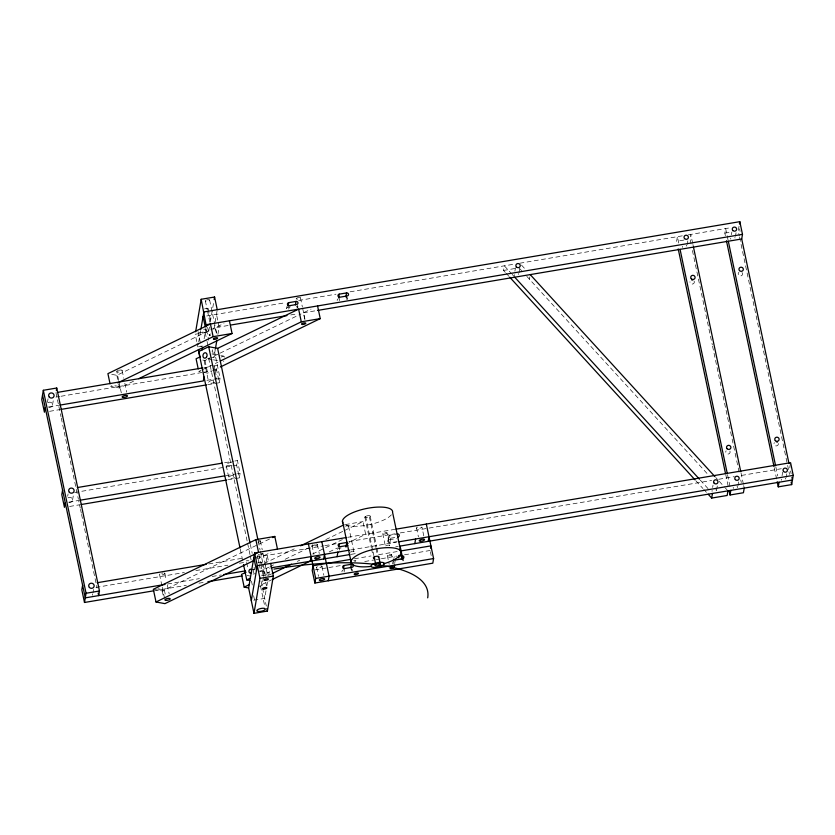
<?xml version="1.0" encoding="UTF-8"?>
<svg xmlns="http://www.w3.org/2000/svg" width="835" height="835" viewBox="0 0 835 835"><rect width="100%" height="100%" fill="white"/><g stroke="black" fill="none" stroke-linecap="round" stroke-linejoin="round"><path stroke-width="0.63" stroke-dasharray="4.17 3.13" d="M47.449 402.199L48.044 398.744M52.511 404.944L53.503 399.182M67.687 496.188L68.084 493.882M72.551 500.082L73.532 494.32M92.977 592.923L93.572 589.458M202.748 346.118L197.874 346.942L198.521 343.143M198.74 341.88L200.692 330.493M204.126 338.707L206.297 326.005M209.46 326.996L208.604 331.996L195.202 334.25L196.809 341.87M210.316 322.007L213.948 300.767M213.875 329.501L217.257 309.712M211.004 357.86L213.948 357.37L215.294 349.489L211.986 351.097M217.872 334.407L219.135 327.007L216.463 314.325M207.717 384.685L219.292 382.743L216.62 370.051L217.413 365.438L211.485 366.44M219.292 382.743L220.075 378.119L214.741 352.756M227.757 479.822L239.321 477.881L236.649 465.189L237.443 460.576L234.875 461.014M239.321 477.881L240.115 473.268L237.443 460.576M286.635 308.658L287.031 306.351M288.795 309.159L289.181 306.852M256.888 559.179L257.483 555.713L259.08 563.333M263.38 577.82L262.033 585.7L258.109 586.358M263.641 576.317L267.221 555.338L268.557 561.684M266 590.794L264.705 598.382L252.525 600.438M266.866 585.732L267.513 581.943M268.599 575.618L269.893 568.03M339.334 300.652L339.73 298.345M346.619 299.421L347.016 297.114M339.48 550.14L339.876 547.833M344.083 572.006L344.678 568.552M351.389 570.775L351.775 568.468M387.931 541.163L388.724 536.55M397.178 541.591L389.893 542.823A1.639 1.545 9.7 0 1 387.962 541.571A1.639 1.545 9.7 0 1 389.246 539.775L390.039 535.162L397.324 533.93M389.893 542.823L390.676 538.21A1.639 1.545 9.7 0 1 388.745 536.957A1.639 1.545 9.7 0 1 390.039 535.162M394.684 563.489L395.268 560.024M505.3 272.356L503.547 270.436L504.33 265.822L511.27 273.41M514.892 271.187L515.487 267.732M519.057 272.701L519.652 269.235M529.421 279.214L529.818 276.907M687.226 244.363L687.81 240.908M725.385 235.71L724.843 233.153L725.636 228.54L728.308 241.231M731.293 234.729L731.69 232.422M735.458 236.242L736.053 232.777M739.038 226.285L738.244 230.898L739.319 236.002M712.631 487.442L713.027 485.135M716.597 490.103L717.39 485.49M737.973 485.385L738.568 481.92M782.051 475.71L782.645 472.245M786.205 477.307L786.8 473.842M790.38 463.842L789.795 467.308L791.121 473.643M297.197 307.697L297.594 305.391L298.126 307.875M261.084 553.417C265.53 552.833 259.664 556.601 258.902 554.304M262.827 553.48L262.931 554.022M259.132 554.889L259.017 554.2M111.733 374.362L116.827 375.312L209.637 330.368M210.754 329.825L223.947 323.437M118.977 386.501L112.673 385.321L110.585 386.334L119.499 388.004L134.351 380.812M202.78 360.042L205.003 360.459L210.023 358.027L207.654 358.424M214.177 356.013L218.874 353.748M220.043 353.174L301.028 313.95M304.712 319.158L303.376 312.812L311.017 309.117M201.058 370.364L198.761 371.481L200.995 371.899M202.206 369.811L217.966 362.181M204.335 372.514L207.675 373.141L211.693 371.199M212.695 370.719L219.198 367.567M153.337 589.291L162.251 590.961L270.143 538.711M257.723 558.698L270.937 552.3M264.204 563.448L295.893 548.094M259.591 571.662L268.88 567.163M270.049 566.6L273.536 564.909M285.152 559.283L317.676 543.533M325.807 539.598L343.227 531.154M344.396 530.59L362.985 521.593L365.647 534.275L349.113 542.291M269.214 575.002L271.563 573.864M297.344 561.37L299.692 560.233M312.582 553.991L342.34 539.587M262.263 584.354L271.657 579.803M329.167 551.945L337.382 547.969M341.098 547.927L338.666 548.355A1.587 1.493 9.7 0 0 337.423 550.088M206.725 315.964L285.862 302.635M298.711 300.464L335.983 294.191M350.115 291.812L515.049 264.017M519.808 263.223L682.268 235.846M688.364 234.823L730.51 227.725M503.547 270.436L515.445 268.432M683.917 240.052L676.611 241.284L677.394 236.67L678.73 243.016M724.843 233.153L732.159 231.921M290.382 306.863L287.95 307.27A1.639 1.545 9.7 0 0 286.666 309.065M228.101 325.504L215.211 327.675L216.547 334.01M290.747 314.941L297.062 313.877M303.376 312.812L316.194 310.662M204.084 367.682L210.305 366.638M55.893 397.126L59.755 396.479M61.038 396.26L201.955 372.525M203.218 372.306L211.505 370.917M214.658 370.385L216.62 370.051M48.868 406.969L58.607 405.33M206.913 380.342L216.484 378.725M217.684 378.526L220.075 378.119M49.568 411.331L59.849 409.599M224.625 462.736L233.602 461.223M74.639 492.483L231.514 466.055M232.798 465.846L236.649 465.189M68.898 502.106L78.647 500.468L80.243 508.077M226.014 475.637L236.274 473.915M237.547 473.695L240.115 473.268M69.597 506.469L79.889 504.737M345.293 524.568L362.985 521.593M347.965 537.26L394.725 529.38M208.781 563.917L243.382 558.093M256.188 557.196L323.552 545.85M324.836 545.631L337.57 543.491M348.936 541.571L395.132 533.795M400.268 532.928L711.597 480.48M718.726 479.28L734.247 476.66M741.553 475.428L781.268 468.738M95.921 587.412L184.337 572.518M195.87 570.576L227.913 565.18M239.447 563.239L246.847 561.986M390.676 538.21L397.971 536.978M389.246 539.775L396.541 538.544M350.627 549.941L396.489 542.218M167.564 583.999L199.398 578.634M212.215 576.474L221.191 574.96M250.677 570.002L254.226 569.397M351.107 554.346L356.201 553.49M395.696 546.831L398.243 546.403M155.216 590.564L186.309 585.325M199.001 583.185L205.347 582.12M253.068 574.073L255.437 573.676M354.447 558.761L371.011 555.964M378.662 554.68L399.057 551.246M314.785 569.919L327.602 567.758M328.875 567.549L341.692 565.389M364.77 561.496L375.019 559.774M376.303 559.554L380.144 558.907M381.428 558.698L396.802 556.1M404.495 554.805L430.129 550.484M211.923 353.977L219.574 355.407M220.847 355.647L223.394 356.127M208.301 358.873L212.121 359.582M213.395 359.822L218.488 360.772M259.727 570.889L268.64 572.559M261.512 575.158L267.878 576.348M247.076 575.482L250.416 576.108M157.94 588.759L161.729 589.468M521.541 265.113L525.006 268.912M715.783 477.547L717.547 479.478M719.279 481.367L724.477 487.066M725.354 488.016L727.087 489.905M519.015 267.837L521.614 270.676M526.822 276.375L707.965 474.468M512.137 274.36L514.736 277.21M700.314 480.156L708.143 488.726M506.177 273.316L508.818 276.208M695.879 480.793L702.903 488.475M703.79 489.435L706.42 492.316M739.57 228.821L740.102 231.358M739.591 237.276L760.257 335.44M760.528 336.714L787.374 464.208M787.645 465.481L788.72 470.575M788.991 471.858L789.524 474.405M775.851 467.005L777.729 475.908M774.243 467.736L776.665 479.207M692.664 243.288L690.795 234.416L690.013 239.029L691.349 245.396M692.935 244.561L693.467 247.097M741.021 472.881L743.421 484.31M743.693 485.573L744.225 488.12M692.424 250.5L712.297 344.845M712.558 346.118L736.46 459.584M736.721 460.857L739.674 474.885M740.749 479.979L741.292 482.526M727.619 475.136L730.02 486.565M725.74 474.593L728.694 488.611M430.401 551.758L431.204 555.567M423.783 535.924L421.915 527.042A2.735 0.877 -11.9 0 1 418.064 528.513A2.735 0.877 -11.9 0 1 417.448 527.156M416.55 527.939L418.418 536.822M387.022 532.918A2.192 0.699 -11.9 0 1 383.693 534.097A2.192 0.699 -11.9 0 1 383.912 532.824A2.192 0.699 -11.9 0 1 387.022 532.918L389.695 545.599M391.615 554.732A2.192 0.699 -11.9 0 1 388.285 555.922A2.192 0.699 -11.9 0 1 388.505 554.638A2.192 0.699 -11.9 0 1 391.615 554.732L392.419 558.542M392.951 561.078L393.483 563.615M382.733 533.638L385.405 546.33M387.325 555.463L389.193 564.335M370.197 516.218L376.616 546.654M376.877 547.927L378.213 554.273M369.425 516.928L375.833 547.374M376.094 548.647L377.169 553.72M365.626 516.395L373.903 555.724M364.843 517.115L371.251 547.562M371.523 548.825L372.859 555.171M300.475 297.928L302.343 306.81M302.604 308.084L305.015 319.492M348.56 526.259L353.894 551.632A2.192 0.699 -11.9 0 1 350.575 552.812M317.394 544.65L319.262 553.532M321.997 566.391L323.865 575.273M312.039 545.547L313.908 554.43M316.632 567.445L318.5 576.317M209.637 300.099L216.849 334.344M260.363 540.965L262.232 549.847M263.056 553.793L267.607 575.357M258.192 541.038L260.071 549.973M260.343 551.246L262.754 562.738M263.025 564.011L265.697 576.703M208.134 308.846L211.078 322.801M261.564 562.55L264.507 576.494M265.843 582.84L266.375 585.377M205.347 300.819L207.216 309.702M207.487 310.964L209.888 322.383M258.766 554.534L260.645 563.416M260.906 564.679L263.307 576.098M259.351 564.596L260.144 568.405M207.591 327.32L209.408 335.806M212.34 349.761L213.948 357.37M261.021 581.024L262.086 586.097M262.566 588.237L266.302 606.001M206.589 330.096L208.729 340.242M214.063 365.615L214.866 369.425M215.138 370.688L217.006 379.57M260.499 586.034L264.779 606.325M250.333 544.42L252.212 553.354M205.18 332.528L206.788 340.137M207.049 341.411L207.852 345.21M254.101 567.33L254.633 569.867M208.646 358.298L247.348 542.072M247.619 543.345L250.041 554.837M250.302 556.11L251.116 559.941M252.995 568.875L254.059 573.948M205.003 360.459L207.675 373.141M251.492 581.181L252.285 584.991M198.01 331.537L201.214 346.765M204.157 360.72L208.698 382.284M231.702 462.402A4.384 1.409 -11.9 0 0 226.066 464.74L228.727 477.422M246.68 562.717L248.016 569.053M253.621 595.699L254.696 600.772M197.081 343.133L197.874 346.942M240.292 549.253L242.714 560.744M122.16 370.594L123.757 378.203M124.832 383.275L126.701 392.158M164.902 573.551L166.228 579.897M167.303 584.97L169.171 593.852M164.338 589.948L165.674 596.294M118.664 380.374L116.796 371.491A2.735 0.877 -11.9 0 0 119.551 371.919A2.735 0.877 -11.9 0 0 122.14 370.437A2.735 0.877 -11.9 0 0 118.935 370.27M118.935 381.647L121.336 393.055M159.537 574.459L161.938 585.878M162.209 587.141L164.61 598.559M116.827 375.312L118.434 382.931M118.706 384.194L119.499 388.004M162.251 590.961L163.316 596.033M55.935 392.638L58.346 404.056M58.878 406.593L61.018 416.748M61.279 418.011L78.375 499.194M80.515 509.35L81.319 513.149M81.579 514.423L96.004 582.924M96.547 585.46L97.079 587.997M781.654 480.219A2.192 2.056 9.7 0 1 781.456 479.165M785.317 478.1A2.192 2.056 9.7 0 1 785.787 479.071M730.917 239.248A2.192 2.056 9.7 0 1 730.698 238.194M734.842 237.495A2.192 2.056 9.7 0 1 735.03 238.006M778.303 443.51A2.192 2.056 9.7 0 1 775.736 445.88A2.192 2.056 9.7 0 1 774.337 442.686M742.002 272.565A2.192 2.056 9.7 0 1 741.804 275.466A2.192 2.056 9.7 0 1 738.724 275.216A2.192 2.056 9.7 0 1 738.923 272.314M296.529 298.231A2.192 0.699 -11.9 0 1 300.151 297.573A2.192 0.699 -11.9 0 1 298.575 298.951A2.192 0.699 -11.9 0 1 296.289 298.45M712.078 491.439A2.192 2.056 9.7 0 1 712.151 490.385M715.866 489.759A2.192 2.056 9.7 0 1 716.367 490.719M514.527 275.707A2.192 2.056 9.7 0 1 514.297 274.652M518.128 273.504A2.192 2.056 9.7 0 1 518.629 274.464M257.994 562.644A2.192 0.699 -11.9 0 1 261.449 562.289A2.192 0.699 -11.9 0 1 259.299 563.646M248.861 560.776A4.384 1.409 -11.9 0 1 246.461 560.473M733.443 488.392A2.192 2.056 9.7 0 1 733.224 487.337M737.044 486.189A2.192 2.056 9.7 0 1 737.587 487.692M682.686 247.369A2.192 2.056 9.7 0 1 682.466 246.325M686.286 245.166A2.192 2.056 9.7 0 1 686.788 246.137M729.884 451.119A2.192 2.056 9.7 0 1 727.776 454.052A2.192 2.056 9.7 0 1 726.106 450.817M694.083 281.144A2.192 2.056 9.7 0 1 692.549 284.046A2.192 2.056 9.7 0 1 689.94 281.844M203.656 329.209A4.384 1.409 -11.9 0 1 205.149 331.349A4.384 1.409 -11.9 0 1 198.093 331.902M206.527 300.005A2.192 0.699 -11.9 0 1 209.595 299.922A2.192 0.699 -11.9 0 1 207.362 301.195A2.192 0.699 -11.9 0 1 205.452 300.621M204.565 308.94A2.192 0.699 -11.9 0 1 208.103 308.668A2.192 0.699 -11.9 0 1 205.316 310.015M221.379 357.098A2.735 2.046 -79.4 0 1 224.646 357.213M223.884 361.002A2.735 2.046 -79.4 0 1 223.383 361.346M296.477 306.299A1.639 1.545 9.7 0 1 297.114 308.094M345.784 297.531A1.639 1.545 9.7 0 1 347.652 299.577M337.204 300.548A1.639 1.545 9.7 0 1 338.488 298.753M214.908 382.482A4.384 1.409 -11.9 0 1 208.698 382.472A4.384 1.409 -11.9 0 1 214.334 379.946M210.66 335.378A2.192 0.699 -11.9 0 1 209.199 334.939A2.192 0.699 -11.9 0 1 210.9 333.958M391.354 514.819A25.614 8.214 -11.9 0 1 369.331 524.672A25.614 8.214 -11.9 0 1 345.074 524.641M341.964 571.912A1.639 1.545 9.7 0 1 343.248 570.117M350.543 568.885A1.639 1.545 9.7 0 1 352.422 570.931M392.69 563.771A1.639 1.545 9.7 0 1 392.607 562.592M393.442 561.715A1.639 1.545 9.7 0 1 393.838 561.59M345.45 526.165A2.192 0.699 -11.9 0 1 348.55 526.175A2.192 0.699 -11.9 0 1 345.732 527.428M350.794 551.538A2.192 0.699 -11.9 0 1 353.894 551.632M353.8 560.389A2.192 0.699 -11.9 0 1 355.783 560.588A2.192 0.699 -11.9 0 1 354.635 561.59M385.749 545.913A2.192 0.699 -11.9 0 1 388.484 545.14A2.192 0.699 -11.9 0 1 389.58 545.808M320.609 565.89A2.735 0.877 -11.9 0 1 321.548 566.996A2.735 0.877 -11.9 0 1 317.634 567.936A2.735 0.877 -11.9 0 1 317.373 566.662M393.87 557.321A1.639 1.545 9.7 0 1 394.631 556.976M348.529 543.324A1.639 1.545 9.7 0 1 348.665 543.71M47.981 402.752A2.735 2.568 9.7 0 1 51.676 402.898A2.735 2.568 9.7 0 1 51.916 406.384A2.735 2.568 9.7 0 1 48.263 406.843M116.931 371.241A2.735 0.877 -11.9 0 1 118.278 370.469M164.224 573.029A2.735 0.877 -11.9 0 1 164.171 574.25A2.735 0.877 -11.9 0 1 160.55 575.023A2.735 0.877 -11.9 0 1 159.976 573.937M161.677 573.228A2.735 0.877 -11.9 0 1 163.065 572.998M266.845 575.138A1.931 1.451 -79.4 0 1 268.452 572.539A1.931 1.451 -79.4 0 1 269.538 575.231M316.194 544.076A2.735 0.877 -11.9 0 1 316.82 545.255A2.735 0.877 -11.9 0 1 312.874 546.1A2.735 0.877 -11.9 0 1 312.937 544.764M92.309 593.915A2.735 2.568 9.7 0 1 92.581 595.23M259.518 540.663A2.192 0.699 -11.9 0 1 260.249 541.362A2.192 0.699 -11.9 0 1 258.015 542.228M257.921 540.829A2.192 0.699 -11.9 0 1 259.017 540.663M68.021 497.89A2.735 2.568 9.7 0 1 72.499 499.413A2.735 2.568 9.7 0 1 68.94 502.284M234.948 477.62A4.384 1.409 -11.9 0 1 228.811 477.777A4.384 1.409 -11.9 0 1 233.268 475.219M231.212 465.252A4.384 1.409 -11.9 0 1 226.066 464.74M365.74 516.333L365.281 516.594A2.735 0.877 -11.9 0 0 365.761 517.669A2.735 0.877 -11.9 0 0 369.31 517.001L369.769 516.74A2.735 0.877 -11.9 0 0 369.279 515.654A2.735 0.877 -11.9 0 0 365.74 516.333"/><path stroke-width="1.25" d="M98.144 593.069L98.676 595.606L99.469 590.992L56.728 388.024L43.326 390.289L41.75 399.516L44.422 412.198L45.205 407.584M56.331 390.331L56.728 388.024M62.573 490.041L61.79 494.654L64.452 507.336L65.245 502.722M82.613 585.178L81.82 589.792L84.492 602.473L153.932 590.773M84.492 602.473L86.068 593.247L43.326 390.289M195.63 331.756L201.183 299.285L214.585 297.02L217.257 309.712M200.901 329.23L203.855 311.966L739.82 221.672L742.492 234.353L741.71 238.967L788.981 463.477M202.227 349.834L202.644 347.36M206.297 326.005L201.183 299.285M214.157 299.525L214.585 297.02M204.011 376.929L203.322 380.948L59.89 405.111M215.555 347.986L216.818 340.576M288.148 306.121L288.743 302.656L296.028 301.425A1.639 1.545 9.7 0 1 297.959 302.677A1.639 1.545 9.7 0 1 296.675 304.472L289.38 305.704A1.639 1.545 9.7 0 1 287.449 304.451A1.639 1.545 9.7 0 1 288.743 302.656M295.444 304.89L296.028 301.425M270.686 563.416L273.348 576.098L267.377 611.074L253.976 613.328L248.632 587.955L254.612 552.989L346.702 537.469M251.304 600.647L257.284 565.671L349.343 550.161M253.976 613.328L259.956 578.352L254.612 552.989M338.686 297.604L339.281 294.139L346.567 292.918A1.639 1.545 9.7 0 1 348.498 294.17A1.639 1.545 9.7 0 1 347.214 295.955L339.918 297.187A1.639 1.545 9.7 0 1 337.998 295.934A1.639 1.545 9.7 0 1 339.281 294.139M345.982 296.373L346.567 292.918M310.296 561.224L311.079 556.611M426.32 524.056L433.595 558.563L432.801 563.176L314.889 583.039L315.682 578.425L308.407 543.919M323.698 558.959L324.481 554.346M328.291 580.784L329.073 576.171L321.809 541.664M337.089 556.705L337.883 552.092M338.864 547.196L339.448 543.742L346.744 542.458A1.639 1.545 9.7 0 1 347.59 542.52M345.951 547.071L346.744 542.458M343.446 568.959L344.041 565.504L351.337 564.272A1.639 1.545 9.7 0 1 353.268 565.525A1.639 1.545 9.7 0 1 351.973 567.32L344.678 568.552A1.639 1.545 9.7 0 1 342.747 567.299A1.639 1.545 9.7 0 1 344.041 565.504M350.742 567.737L351.337 564.272M394.287 567.424A2.192 0.699 -11.9 0 0 391.177 567.32A2.192 0.699 -11.9 0 0 390.957 568.604A2.192 0.699 -11.9 0 0 394.287 567.424L394.684 565.118M398.754 557.864L399.182 555.369M400.038 550.39L400.456 547.896L403.128 560.577M401.332 559.21L401.917 555.755L398.274 556.36M414.807 543.616L415.6 539.003M428.209 541.351L428.992 536.738M430.526 548.178L430.923 545.871L400.33 551.027M739.434 223.978L739.82 221.672M727.953 490.855L727.16 495.468L711.691 498.077L712.474 493.464M744.225 488.12L743.432 492.733L730.041 494.988L730.823 490.375M395.988 529.171L790.578 462.694L793.25 475.376L791.674 484.603L778.272 486.857L779.065 482.244M117.735 382.868L213.123 336.672L232.067 333.489L229.406 320.797M138.714 378.693L232.067 333.489M220.283 361.054L301.289 321.819L298.617 309.138L217.611 348.372L208.698 346.702L198.667 351.556L240.031 547.979M200.108 356.848L196.089 358.789L198.229 368.945M220.367 366.993L320.243 318.626L317.571 305.944M277.481 549.127L274.809 536.446L255.865 539.64L153.337 589.291L156.009 601.983L164.923 603.642L253.266 560.859M272.481 537.573L274.809 536.446M156.009 601.983L258.537 552.321L255.865 539.64M246.085 572.215L241.503 574.438L244.175 587.12L248.632 587.955M300.59 545.819L344.03 524.787M243.517 564.575L246.753 579.897L250.302 578.175M244.175 587.12L249.195 584.698M272.732 573.29L291.488 564.209M272.826 579.229L311.559 560.473M206.527 324.648L742.492 234.353M230.658 325.065L286.958 315.588M317.467 310.443L741.71 238.967M301.289 321.819L320.243 318.626M57.218 392.429L202.811 367.901M61.132 409.38L206.433 384.904M77.258 487.567L222.068 463.164M79.93 500.248L224.74 475.856M81.172 504.517L226.462 480.041M97.288 582.705L206.214 564.356M86.068 593.247L99.469 590.992M399.036 541.79L793.25 475.376M165.038 584.427L85.274 597.86L42.543 394.903M223.759 574.532L245.542 570.858M271.156 567.81L349.834 554.555M399.516 546.184L792.457 479.989L791.924 477.453M207.884 581.692L242.15 575.91M350.627 559.398L313.01 565.744L312.217 570.357L314.889 583.039M259.956 578.352L273.348 576.098M315.682 578.425L433.595 558.563M246.753 579.897L249.905 580.482M530.215 274.6L714.906 476.587M514.736 277.21L699.438 479.196M509.694 277.168L695.002 479.833M708.174 494.236L711.691 498.077M791.131 482.056L791.674 484.603M728.308 241.231L775.59 465.732M726.46 240.804L773.982 466.462M777.197 481.764L778.272 486.857M693.467 247.097L740.749 471.608M680.066 249.352L727.348 473.862M678.218 248.934L725.469 473.309M729.226 491.157L730.041 494.988M401.144 553.031L392.596 512.439A25.614 8.214 -11.9 0 0 365.709 508.661A25.614 8.214 -11.9 0 0 342.924 522.981M378.746 556.809L380.353 564.418M379.038 562.602L379.57 565.138L386.647 566.13A166.854 53.492 -11.9 0 1 427.687 597.85M374.174 556.987L375.771 564.606L371.408 563.99A166.854 53.492 -11.9 0 0 273.943 569.115M342.454 520.894L351.003 561.485M217.611 348.372L257.921 539.765M213.123 336.672L210.451 323.99L107.913 373.652L110.053 383.797M266.845 608.538L267.377 611.074M203.072 316.58L205.201 326.725M253.819 557.603L256.491 570.284M208.698 346.702L250.062 543.147M198.417 349.479L200.014 357.088M776.299 441.819A2.192 2.056 9.7 0 1 777.375 442.185M691.693 279.986A2.192 2.056 9.7 0 1 692.831 280.08M378.318 557.331A2.735 0.877 -11.9 0 0 377.827 556.246A2.735 0.877 -11.9 0 0 374.289 556.924L373.829 557.185A2.735 0.877 -11.9 0 0 373.673 558.114M374.591 558.281A2.735 0.877 -11.9 0 1 374.059 558.229M370.688 566.443A25.614 8.214 -11.9 0 1 354.854 556.768A25.614 8.214 -11.9 0 1 395.967 548.407A25.614 8.214 -11.9 0 1 383.672 563.802M401.917 555.755A1.639 1.545 9.7 0 1 403.848 557.008A1.639 1.545 9.7 0 1 402.564 558.792L395.268 560.024A1.639 1.545 9.7 0 1 393.483 559.158M347.788 545.38A1.639 1.545 9.7 0 1 347.381 545.495L340.075 546.674A1.587 1.493 9.7 0 1 338.206 545.464A1.587 1.493 9.7 0 1 339.448 543.742M397.324 533.93A1.639 1.545 9.7 0 1 399.255 535.183A1.639 1.545 9.7 0 1 397.971 536.978M251.7 571.902A1.931 1.451 -79.4 0 1 249.488 572.716A1.931 1.451 -79.4 0 1 249.488 569.783A1.931 1.451 -79.4 0 1 251.7 569.992M373.214 564.032L372.066 564.69A6.847 2.192 -11.9 0 0 373.287 567.383A6.847 2.192 -11.9 0 0 382.127 565.702L383.275 565.044A6.847 2.192 -11.9 0 0 382.065 562.352A6.847 2.192 -11.9 0 0 373.214 564.032M375.886 564.533L375.426 564.794A2.735 0.877 -11.9 0 0 375.917 565.879A2.735 0.877 -11.9 0 0 379.455 565.201L379.915 564.94A2.735 0.877 -11.9 0 0 379.434 563.865A2.735 0.877 -11.9 0 0 375.886 564.533M775.308 440.588A2.192 2.056 9.7 0 0 779.013 439.961A2.192 2.056 9.7 0 0 776.519 437.227A2.192 2.056 9.7 0 0 775.308 440.588M739.507 270.603A2.192 2.056 9.7 0 0 743.223 269.976A2.192 2.056 9.7 0 0 740.728 267.242A2.192 2.056 9.7 0 0 739.507 270.603M263.578 589.092A2.192 0.699 -11.9 0 0 266.908 587.913A2.192 0.699 -11.9 0 0 263.797 587.819A2.192 0.699 -11.9 0 0 263.578 589.092M258.558 611.523A4.384 1.409 -11.9 0 0 265.342 609.237A4.384 1.409 -11.9 0 0 259.309 608.913A4.384 1.409 -11.9 0 0 258.558 611.523M727.066 448.708A2.192 2.056 9.7 0 0 730.782 448.082A2.192 2.056 9.7 0 0 728.287 445.358A2.192 2.056 9.7 0 0 727.066 448.708M691.276 278.733A2.192 2.056 9.7 0 0 694.981 278.107A2.192 2.056 9.7 0 0 692.486 275.373A2.192 2.056 9.7 0 0 691.276 278.733M735.332 479.614A2.192 2.056 9.7 0 0 739.048 478.987A2.192 2.056 9.7 0 0 736.553 476.253A2.192 2.056 9.7 0 0 735.332 479.614M783.543 471.451A2.192 2.056 9.7 0 0 787.269 470.909A2.192 2.056 9.7 0 0 784.837 468.122A2.192 2.056 9.7 0 0 783.543 471.451M684.575 238.601A2.192 2.056 9.7 0 0 688.291 237.975A2.192 2.056 9.7 0 0 685.796 235.24A2.192 2.056 9.7 0 0 684.575 238.601M732.817 230.47A2.192 2.056 9.7 0 0 736.533 229.844A2.192 2.056 9.7 0 0 734.028 227.11A2.192 2.056 9.7 0 0 732.817 230.47M714.155 483.183A2.192 2.056 9.7 0 0 717.87 482.557A2.192 2.056 9.7 0 0 715.376 479.822A2.192 2.056 9.7 0 0 714.155 483.183M516.416 266.929A2.192 2.056 9.7 0 0 520.132 266.302A2.192 2.056 9.7 0 0 517.637 263.568A2.192 2.056 9.7 0 0 516.416 266.929M302.489 324.481A2.192 0.699 -11.9 0 0 305.819 323.302A2.192 0.699 -11.9 0 0 302.708 323.208A2.192 0.699 -11.9 0 0 302.489 324.481M214.324 339.334A2.192 0.699 -11.9 0 0 217.643 338.154A2.192 0.699 -11.9 0 0 214.543 338.06A2.192 0.699 -11.9 0 0 214.324 339.334M355.167 574.637A2.192 0.699 -11.9 0 0 358.497 573.457A2.192 0.699 -11.9 0 0 355.386 573.353A2.192 0.699 -11.9 0 0 355.167 574.637M265.092 580.356A2.192 0.699 -11.9 0 0 268.4 579.166A2.192 0.699 -11.9 0 0 265.279 579.083A2.192 0.699 -11.9 0 0 265.092 580.356M123.34 397.439A2.735 0.877 -11.9 0 0 127.494 395.957A2.735 0.877 -11.9 0 0 123.611 395.842A2.735 0.877 -11.9 0 0 123.34 397.439M166.082 600.396A2.735 0.877 -11.9 0 0 170.236 598.925A2.735 0.877 -11.9 0 0 166.353 598.799A2.735 0.877 -11.9 0 0 166.082 600.396M206.485 357.182A2.735 2.046 -79.4 0 0 205.556 352.787A2.735 2.046 -79.4 0 0 203.009 356.441A2.735 2.046 -79.4 0 0 206.485 357.182M89.376 587.433A2.735 2.568 9.7 0 0 94.021 586.65A2.735 2.568 9.7 0 0 90.9 583.237A2.735 2.568 9.7 0 0 89.376 587.433M69.347 492.295A2.735 2.568 9.7 0 0 73.981 491.512A2.735 2.568 9.7 0 0 70.86 488.099A2.735 2.568 9.7 0 0 69.347 492.295M49.307 397.157A2.735 2.568 9.7 0 0 53.951 396.374A2.735 2.568 9.7 0 0 50.831 392.961A2.735 2.568 9.7 0 0 49.307 397.157M320.692 580.628A2.735 0.877 -11.9 0 0 324.669 579.083A2.735 0.877 -11.9 0 0 320.588 579.104A2.735 0.877 -11.9 0 0 320.692 580.628M315.912 558.813A2.735 0.877 -11.9 0 0 320.066 557.331A2.735 0.877 -11.9 0 0 316.183 557.206A2.735 0.877 -11.9 0 0 315.912 558.813M420.423 541.205A2.735 0.877 -11.9 0 0 424.587 539.723A2.735 0.877 -11.9 0 0 420.694 539.608A2.735 0.877 -11.9 0 0 420.423 541.205"/></g></svg>
